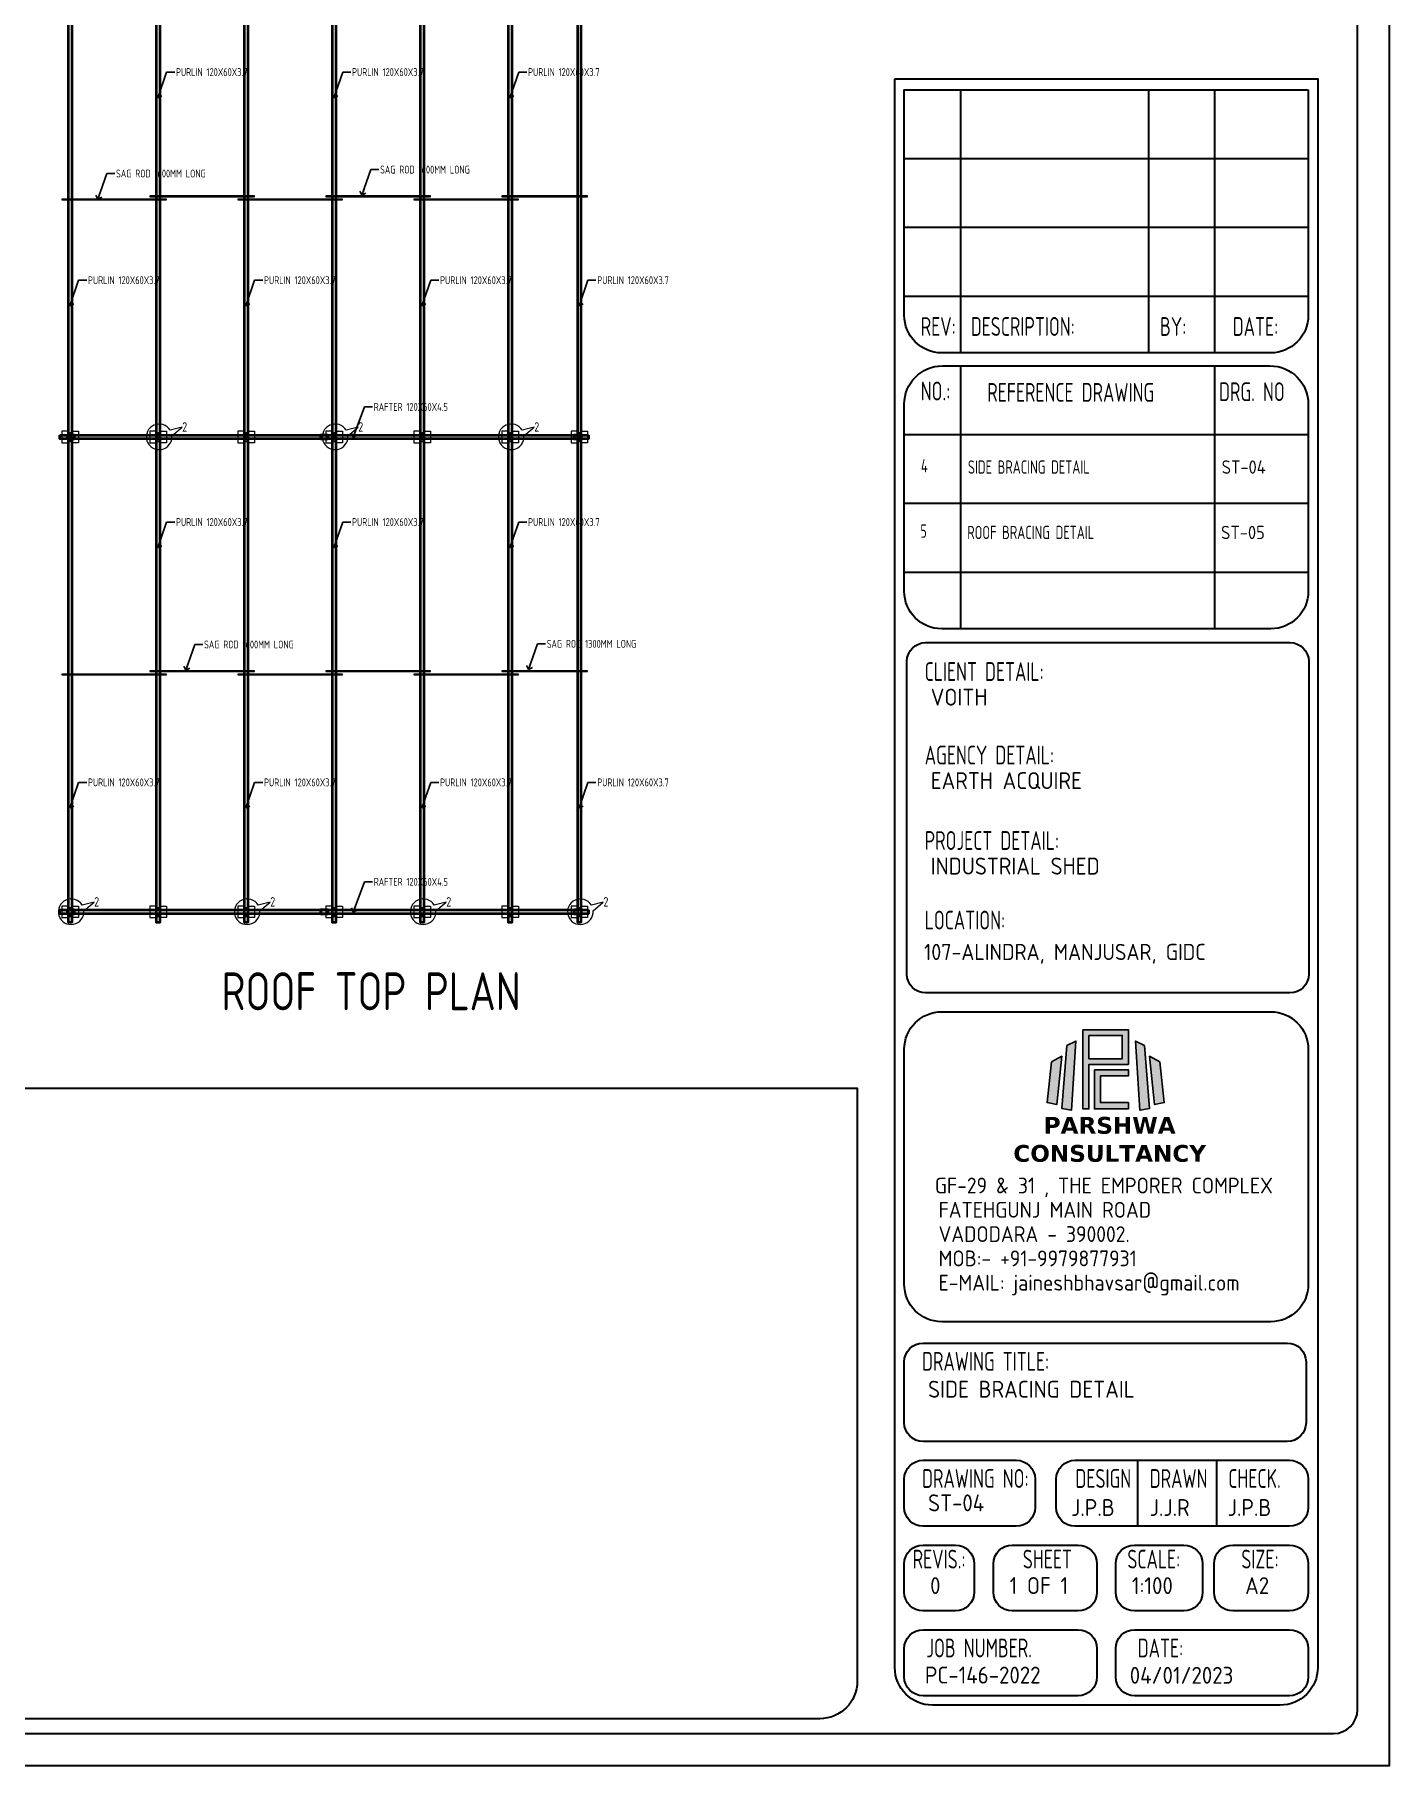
# Model space of a CAD drawing. Header units: millimetres. Extents: x 3470347 to 5996549, y -3470518 to 17149644.
# Drawn here: x 4263787 to 4285172, y 6935570 to 6962905 of the extents above; entities that cross this region are included whole.
import ezdxf

# ---------------------------------------------------------------- set-up
doc = ezdxf.new("R2010")
doc.units = ezdxf.units.MM
doc.header["$MEASUREMENT"] = 0
doc.layers.get('0').update_dxf_attribs({"linetype": 'CONTINUOUS', "lineweight": 25})
for name, color, linetype, lineweight in [('channnel', 2, 'CONTINUOUS', 15), ('rRCC 1', 3, 'CONTINUOUS', 25), ('rSHEET', 2, 'CONTINUOUS', 30), ('rTEXT 5', 6, 'CONTINUOUS', 40)]:
    doc.layers.add(name, color=color, linetype=linetype, lineweight=lineweight)
doc.styles.add('DIM', font='geniso.shx', dxfattribs={"width": 0.85})
doc.styles.get("Standard").update_dxf_attribs({"font": ''})
doc.styles.add('TEXT3', font='geniso.shx')
doc.styles.add('TEXT3 0.75NA', font='geniso.shx', dxfattribs={"width": 0.75})
doc.styles.get('Standard').set_extended_font_data('AR CENA')
doc.dimstyles.new('ST-100', dxfattribs={"dimscale": 100, "dimtxt": 7, "dimasz": 5, "dimexe": 0.18, "dimexo": 0.0625, "dimgap": 0.2, "dimtad": 0, "dimdec": 0, "dimzin": 0, "dimdsep": 46, "dimtxsty": 'DIM', "dimblk": 'OPEN90', "dimcen": 0.09, "dimclrd": 256, "dimclrt": 7, "dimadec": 0, "dimazin": 0, "dimtfac": 1, "dimtdec": 0, "dimtofl": 0, "dimtmove": 0, "dimatfit": 3, "dimldrblk": 'OPEN90', "dimfxl": 1, "dimtolj": 1, "dimtzin": 0, "dimlwd": -1, "dimarcsym": 0})

# ---------------------------------------------------------------- blocks, each defined once
blk = doc.blocks.new('IS')
at = {"layer": 'channnel', "color": 7, "linetype": 'ByBlock'}
for p, q in [((100, -15), (90, -15)), ((100, -25), (90, -25)), ((100, -35), (90, -35)), ((100, -50), (90, -50)), ((100, -60), (90, -60)), ((100, -70), (90, -70)), ((100, -110), (90, -110)), ((100, -120), (90, -120)), ((100, -130), (90, -130)), ((100, -145), (90, -145)), ((100, -155), (90, -155)), ((100, -165), (90, -165)), ((100, -19), (160, -19)), ((100, -31), (160, -31)), ((100, -54), (160, -54)), ((100, -66), (160, -66)), ((100, -114), (160, -114)), ((100, -126), (160, -126)), ((100, -149), (160, -149)), ((100, -161), (160, -161)), ((160, -15), (170, -15)), ((160, -25), (170, -25)), ((160, -35), (170, -35)), ((160, -50), (170, -50)), ((160, -60), (170, -60)), ((160, -70), (170, -70)), ((160, -110), (170, -110)), ((160, -120), (170, -120)), ((160, -130), (170, -130)), ((160, -145), (170, -145)), ((160, -155), (170, -155)), ((160, -165), (170, -165))]:
    blk.add_line(p, q, dxfattribs=at)
for points in [[(0, -180), (100, -180), (100, 0), (0, 0)], [(260, -180), (160, -180), (160, 0), (260, 0)]]:
    blk.add_lwpolyline(points, close=True, dxfattribs=at)
for centre, start, end in [((115, -20), 168.5788, 191.4212), ((115, -30), 168.5788, 191.4212), ((115, -55), 168.5788, 191.4212), ((115, -65), 168.5788, 191.4212), ((115, -115), 168.5788, 191.4212), ((115, -125), 168.5788, 191.4212), ((115, -150), 168.5788, 191.4212), ((115, -160), 168.5788, 191.4212), ((145, -20), 348.5788, 11.4212), ((145, -30), 348.5788, 11.4212), ((145, -55), 348.5788, 11.4212), ((145, -65), 348.5788, 11.4212), ((145, -115), 348.5788, 11.4212), ((145, -125), 348.5788, 11.4212), ((145, -150), 348.5788, 11.4212), ((145, -160), 348.5788, 11.4212)]:
    blk.add_arc(centre, 25.3, start, end, dxfattribs=at)
blk = doc.blocks.new('Q')
at = {"linetype": 'Continuous', "ltscale": 0.5}
h = blk.add_hatch(color=152, dxfattribs=at)
h.dxf.hatch_style = 1
h.paths.add_polyline_path([(9.79, 19.18), (9.79, 9.76), (10.5, 9.76), (10.5, 15.05), (15.19, 15.05), (15.19, 19.18)])
h.paths.add_polyline_path([(10.5, 18.5), (10.5, 15.72), (14.45, 15.72), (14.45, 18.5)], flags=16)
h = blk.add_hatch(color=10, dxfattribs=at)
h.dxf.hatch_style = 1
h.paths.add_polyline_path([(7.87, 17.31), (7.27, 9.83), (8.41, 9.62), (8.96, 17.82)])
h.paths.add_polyline_path([(17.1, 17.31), (17.7, 9.83), (16.56, 9.62), (16.01, 17.82)])
h = blk.add_hatch(color=152, dxfattribs=at)
h.dxf.hatch_style = 1
h.paths.add_polyline_path([(6.07, 15.37), (5.53, 10.52), (6.67, 10.29), (7.27, 16.02)])
h.paths.add_polyline_path([(18.9, 15.37), (19.44, 10.52), (18.3, 10.29), (17.7, 16.02)])
h = blk.add_hatch(color=152, dxfattribs=at)
h.dxf.hatch_style = 1
h.paths.add_polyline_path([(11.15, 14.43), (11.15, 9.76), (15.19, 9.76), (15.19, 10.52), (11.87, 10.52), (11.87, 13.69), (15.19, 13.69), (15.19, 14.43)])
at = {"color": 152, "linetype": 'Continuous'}
for points in [[(9.79, 19.18), (9.79, 9.76), (10.5, 9.76), (10.5, 15.05), (15.19, 15.05), (15.19, 19.18), (9.79, 19.18)], [(10.5, 18.5), (10.5, 15.72), (14.45, 15.72), (14.45, 18.5), (10.5, 18.5)], [(6.07, 15.37), (5.53, 10.52), (6.67, 10.29), (7.27, 16.02), (6.07, 15.37)], [(11.15, 14.43), (11.15, 9.76), (15.19, 9.76), (15.19, 10.52), (11.87, 10.52), (11.87, 13.69), (15.19, 13.69), (15.19, 14.43), (11.15, 14.43)], [(18.9, 15.37), (19.44, 10.52), (18.3, 10.29), (17.7, 16.02), (18.9, 15.37)]]:
    blk.add_lwpolyline(points, dxfattribs=at)
at = {"color": 10, "linetype": 'Continuous'}
for points in [[(7.87, 17.31), (7.27, 9.83), (8.41, 9.62), (8.96, 17.82), (7.87, 17.31)], [(17.1, 17.31), (17.7, 9.83), (16.56, 9.62), (16.01, 17.82), (17.1, 17.31)]]:
    blk.add_lwpolyline(points, dxfattribs=at)
at = {"linetype": 'Continuous', "insert": (1.32, 8.82), "char_height": 2, "attachment_point": 1}
blk.add_mtext_dynamic_manual_height_columns('\\pxqc;{\\fVerdana|b1|i0|c0|p34;\\C152;PARSHWA\\PCONSULTANCY }', width=23.282, gutter_width=1, heights=[6.3], dxfattribs=at)
blk = doc.blocks.new('_Open90')
at = {"color": 0, "linetype": 'ByBlock', "lineweight": -2}
for p, q in [((0, 0), (-1, 0)), ((-0.5, 0.5), (0, 0)), ((0, 0), (-0.5, -0.5))]:
    blk.add_line(p, q, dxfattribs=at)

msp = doc.modelspace()

# ---------------------------------------------------------------- hatches: boundary and pattern name
at = {"layer": 'rRCC 1', "true_color": 0x2776bb, "transparency": 33554559}
h = msp.add_hatch(color=152, dxfattribs=at)
h.dxf.hatch_style = 1
h.paths.add_polyline_path([(4264298.44, 6956580.77), (4264298.44, 6956520.77), (4264418.44, 6956520.77), (4264418.44, 6956580.77)])
h.paths.add_polyline_path([(4264413.94, 6956576.27), (4264413.94, 6956525.27), (4264302.94, 6956525.27), (4264302.94, 6956576.27)], flags=16)
h = msp.add_hatch(color=152, dxfattribs=at)
h.dxf.hatch_style = 1
h.paths.add_polyline_path([(4268298.44, 6956580.77), (4268298.44, 6956520.77), (4268418.44, 6956520.77), (4268418.44, 6956580.77)])
h.paths.add_polyline_path([(4268413.94, 6956576.27), (4268413.94, 6956525.27), (4268302.94, 6956525.27), (4268302.94, 6956576.27)], flags=16)
h = msp.add_hatch(color=152, dxfattribs=at)
h.dxf.hatch_style = 1
h.paths.add_polyline_path([(4272298.44, 6956580.77), (4272298.44, 6956520.77), (4272418.44, 6956520.77), (4272418.44, 6956580.77)])
h.paths.add_polyline_path([(4272413.94, 6956576.27), (4272413.94, 6956525.27), (4272302.94, 6956525.27), (4272302.94, 6956576.27)], flags=16)
h = msp.add_hatch(color=152, dxfattribs=at)
h.dxf.hatch_style = 1
h.paths.add_polyline_path([(4264298.44, 6949080.77), (4264298.44, 6949020.77), (4264418.44, 6949020.77), (4264418.44, 6949080.77)])
h.paths.add_polyline_path([(4264413.94, 6949076.27), (4264413.94, 6949025.27), (4264302.94, 6949025.27), (4264302.94, 6949076.27)], flags=16)
h = msp.add_hatch(color=152, dxfattribs=at)
h.dxf.hatch_style = 1
h.paths.add_polyline_path([(4268298.44, 6949080.77), (4268298.44, 6949020.77), (4268418.44, 6949020.77), (4268418.44, 6949080.77)])
h.paths.add_polyline_path([(4268413.94, 6949076.27), (4268413.94, 6949025.27), (4268302.94, 6949025.27), (4268302.94, 6949076.27)], flags=16)
h = msp.add_hatch(color=152, dxfattribs=at)
h.dxf.hatch_style = 1
h.paths.add_polyline_path([(4272298.44, 6949080.77), (4272298.44, 6949020.77), (4272418.44, 6949020.77), (4272418.44, 6949080.77)])
h.paths.add_polyline_path([(4272413.94, 6949076.27), (4272413.94, 6949025.27), (4272302.94, 6949025.27), (4272302.94, 6949076.27)], flags=16)

# ---------------------------------------------------------------- linework, layer by layer
at = {"layer": 'channnel', "color": 4, "linetype": 'ByBlock'}
for points in [[(4264216.59, 6960294.77), (4265866.09, 6960294.77), (4265866.09, 6960306.77), (4264216.59, 6960306.77)], [(4265606.09, 6960344.77), (4267255.59, 6960344.77), (4267255.59, 6960356.77), (4265606.09, 6960356.77)], [(4266995.59, 6960294.77), (4268645.09, 6960294.77), (4268645.09, 6960306.77), (4266995.59, 6960306.77)], [(4268385.09, 6960344.77), (4270034.6, 6960344.77), (4270034.6, 6960356.77), (4268385.09, 6960356.77)], [(4269774.6, 6960294.77), (4271424.1, 6960294.77), (4271424.1, 6960306.77), (4269774.6, 6960306.77)], [(4271164.1, 6960344.77), (4272515.6, 6960344.77), (4272515.6, 6960356.77), (4271164.1, 6960356.77)], [(4264216.59, 6952794.77), (4265866.09, 6952794.77), (4265866.09, 6952806.77), (4264216.59, 6952806.77)], [(4265606.09, 6952844.77), (4267255.59, 6952844.77), (4267255.59, 6952856.77), (4265606.09, 6952856.77)], [(4266995.59, 6952794.77), (4268645.09, 6952794.77), (4268645.09, 6952806.77), (4266995.59, 6952806.77)], [(4268385.09, 6952844.77), (4270034.6, 6952844.77), (4270034.6, 6952856.77), (4268385.09, 6952856.77)], [(4269774.6, 6952794.77), (4271424.1, 6952794.77), (4271424.1, 6952806.77), (4269774.6, 6952806.77)], [(4271164.1, 6952844.77), (4272515.6, 6952844.77), (4272515.6, 6952856.77), (4271164.1, 6952856.77)]]:
    msp.add_lwpolyline(points, close=True, dxfattribs=at)
at = {"layer": 'channnel', "color": 7, "linetype": 'ByBlock'}
for points in [[(4265953.27, 6956567.35), (4266114.06, 6956706.21), (4265925.17, 6956656.58, 8.51755359), (4265953.27, 6956567.35)], [(4268732.28, 6956567.35), (4268893.07, 6956706.21), (4268704.18, 6956656.58, 8.51755359), (4268732.28, 6956567.35)], [(4271511.29, 6956567.35), (4271672.07, 6956706.21), (4271483.18, 6956656.58, 8.51755359), (4271511.29, 6956567.35)], [(4264563.77, 6949067.35), (4264724.56, 6949206.21), (4264535.67, 6949156.58, 8.51755359), (4264563.77, 6949067.35)], [(4267342.78, 6949067.35), (4267503.57, 6949206.21), (4267314.67, 6949156.58, 8.51755359), (4267342.78, 6949067.35)], [(4270121.78, 6949067.35), (4270282.57, 6949206.21), (4270093.68, 6949156.58, 8.51755359), (4270121.78, 6949067.35)], [(4272603.04, 6949067.35), (4272763.83, 6949206.21), (4272574.93, 6949156.58, 8.51755359), (4272603.04, 6949067.35)]]:
    msp.add_lwpolyline(points, format="xyb", dxfattribs=at)
at = {"layer": 'rSHEET'}
for p, q in [((4278404.11, 6962032.6), (4278404.11, 6957879.2)), ((4281370.82, 6962032.6), (4281370.82, 6957879.2)), ((4282409.17, 6962032.6), (4282409.17, 6957879.2)), ((4283892.53, 6960944.8), (4277514.09, 6960944.8)), ((4283892.53, 6959857.01), (4277514.09, 6959857.01)), ((4283892.53, 6958769.21), (4277514.09, 6958769.21)), ((4278404.11, 6957673.91), (4278404.11, 6953520.51)), ((4282409.17, 6957673.91), (4282409.17, 6953520.51)), ((4283892.53, 6956586.12), (4277514.09, 6956586.12)), ((4283892.53, 6955498.32), (4277514.09, 6955498.32)), ((4283892.53, 6954410.53), (4277514.09, 6954410.53)), ((4281196.05, 6940389.35), (4281196.05, 6939347.53)), ((4282444.11, 6940389.35), (4282444.11, 6939347.53))]:
    msp.add_line(p, q, dxfattribs=at)
msp.add_lwpolyline([(4247790.22, 6988439.16), (4247790.22, 6935570.49), (4285172.15, 6935570.49), (4285172.15, 6988439.16)], close=True, dxfattribs=at)
for points in [[(4248292.78, 6987558.02), (4248292.78, 6936451.63, 0.41421356), (4248670.42, 6936074), (4284291.94, 6936074, 0.41421356), (4284669.58, 6936451.63), (4284669.58, 6987558.02, 0.41421356), (4284291.94, 6987935.65), (4248670.42, 6987935.65, 0.41421356)], [(4277365.76, 6962204.98), (4284040.87, 6962204.98), (4284040.87, 6937115.56, -0.41421356), (4283447.52, 6936522.21), (4277959.1, 6936522.21, -0.41421356), (4277365.76, 6937115.56)], [(4283892.53, 6962032.6), (4283892.53, 6958472.54, -0.41421356), (4283299.19, 6957879.2), (4278107.43, 6957879.2, -0.41421356), (4277514.09, 6958472.54), (4277514.09, 6962032.6)], [(4283892.53, 6957068.68), (4283892.53, 6954113.86, -0.41421356), (4283299.19, 6953520.51), (4278107.43, 6953520.51, -0.41421356), (4277514.09, 6954113.86), (4277514.09, 6957068.68, -0.41421356), (4278119.32, 6957673.91), (4283287.3, 6957673.91, -0.41421356)], [(4283602.65, 6947769.48), (4277852.23, 6947769.48, -0.41421356), (4277555.56, 6948066.15), (4277555.56, 6953007.64, -0.41421356), (4277852.23, 6953304.31), (4283602.65, 6953304.31, -0.41421356), (4283899.32, 6953007.64), (4283899.32, 6948066.15, -0.41421356)], [(4278107.43, 6947472.81), (4283299.19, 6947472.81, -0.41421356), (4283892.53, 6946879.47), (4283892.53, 6943171.07, -0.41421356), (4283299.19, 6942577.73), (4278107.43, 6942577.73, -0.41421356), (4277514.09, 6943171.07), (4277514.09, 6946879.47, -0.41421356)], [(4248536.85, 6946266.03), (4276772.84, 6946266.03), (4276772.84, 6936900.62, -0.41421356), (4276179.5, 6936307.28), (4249130.2, 6936307.28, -0.41421356), (4248536.85, 6936900.62)], [(4283559.93, 6940686.02), (4277810.76, 6940686.02, -0.41421356), (4277514.09, 6940982.69), (4277514.09, 6941943.07, -0.41421356), (4277810.76, 6942239.74), (4283559.93, 6942239.74, -0.41421356), (4283856.6, 6941943.07), (4283856.6, 6940982.69, -0.41421356)], [(4279282.39, 6939347.53), (4277810.76, 6939347.53, -0.41421356), (4277514.09, 6939644.2), (4277514.09, 6940092.67, -0.41421356), (4277810.76, 6940389.35), (4279282.39, 6940389.35, -0.41421356), (4279579.06, 6940092.67), (4279579.06, 6939644.2, -0.41421356)], [(4283595.86, 6939347.53), (4280210.38, 6939347.53, -0.41421356), (4279913.71, 6939644.2), (4279913.71, 6940092.67, -0.41421356), (4280210.38, 6940389.35), (4283595.86, 6940389.35, -0.41421356), (4283892.53, 6940092.67), (4283892.53, 6939644.2, -0.41421356)], [(4277810.76, 6939050.86), (4278321.17, 6939050.86, -0.41421356), (4278617.85, 6938754.18), (4278617.85, 6938305.71, -0.41421356), (4278321.17, 6938009.04), (4277810.76, 6938009.04, -0.41421356), (4277514.09, 6938305.71), (4277514.09, 6938754.18, -0.41421356)], [(4279219.48, 6939050.86), (4280258.3, 6939050.86, -0.41421356), (4280554.98, 6938754.18), (4280554.98, 6938305.71, -0.41421356), (4280258.3, 6938009.04), (4279219.48, 6938009.04, -0.41421356), (4278922.81, 6938305.71), (4278922.81, 6938754.18, -0.41421356)], [(4281148.32, 6939050.86), (4281927.08, 6939050.86, -0.41421356), (4282223.75, 6938754.18), (4282223.75, 6938305.71, -0.41421356), (4281927.08, 6938009.04), (4281148.32, 6938009.04, -0.41421356), (4280851.65, 6938305.71), (4280851.65, 6938754.18, -0.41421356)], [(4282701.62, 6939050.86), (4283595.86, 6939050.86, -0.41421356), (4283892.53, 6938754.18), (4283892.53, 6938305.71, -0.41421356), (4283595.86, 6938009.04), (4282701.62, 6938009.04, -0.41421356), (4282404.95, 6938305.71), (4282404.95, 6938754.18, -0.41421356)], [(4280258.3, 6936670.55), (4277810.76, 6936670.55, -0.41421356), (4277514.09, 6936967.22), (4277514.09, 6937415.69, -0.41421356), (4277810.76, 6937712.37), (4280258.3, 6937712.37, -0.41421356), (4280554.98, 6937415.69), (4280554.98, 6936967.22, -0.41421356)], [(4283595.86, 6936670.55), (4281148.32, 6936670.55, -0.41421356), (4280851.65, 6936967.22), (4280851.65, 6937415.69, -0.41421356), (4281148.32, 6937712.37), (4283595.86, 6937712.37, -0.41421356), (4283892.53, 6937415.69), (4283892.53, 6936967.22, -0.41421356)]]:
    msp.add_lwpolyline(points, format="xyb", close=True, dxfattribs=at)
at = {"layer": 'rTEXT 5', "color": 3}
for p, q in [((4264186.01, 6956580.77), (4272530.21, 6956580.77)), ((4264186.01, 6949080.77), (4272530.21, 6949080.77))]:
    msp.add_line(p, q, dxfattribs=at)
at = {"layer": 'rTEXT 5'}
for points in [[(4264376.59, 6956555.77), (4264376.59, 6964045.77), (4264316.59, 6964045.77), (4264316.59, 6956555.77), (4264376.59, 6956555.77)], [(4265766.09, 6956555.77), (4265766.09, 6964045.77), (4265706.09, 6964045.77), (4265706.09, 6956555.77), (4265766.09, 6956555.77)], [(4267155.59, 6956555.77), (4267155.59, 6964045.77), (4267095.59, 6964045.77), (4267095.59, 6956555.77), (4267155.59, 6956555.77)], [(4268545.09, 6956555.77), (4268545.09, 6964045.77), (4268485.09, 6964045.77), (4268485.09, 6956555.77), (4268545.09, 6956555.77)], [(4269934.6, 6956555.77), (4269934.6, 6964045.77), (4269874.6, 6964045.77), (4269874.6, 6956555.77), (4269934.6, 6956555.77)], [(4271324.1, 6956555.77), (4271324.1, 6964045.77), (4271264.1, 6964045.77), (4271264.1, 6956555.77), (4271324.1, 6956555.77)], [(4272415.85, 6956555.77), (4272415.85, 6964045.77), (4272355.85, 6964045.77), (4272355.85, 6956555.77), (4272415.85, 6956555.77)], [(4264376.59, 6956545.77), (4264316.59, 6956545.77), (4264316.59, 6948890.19), (4264376.59, 6948890.19), (4264376.59, 6956545.77)], [(4265766.09, 6956545.77), (4265706.09, 6956545.77), (4265706.09, 6948890.19), (4265766.09, 6948890.19), (4265766.09, 6956545.77)], [(4267155.59, 6956545.77), (4267095.59, 6956545.77), (4267095.59, 6948890.19), (4267155.59, 6948890.19), (4267155.59, 6956545.77)], [(4268545.09, 6956545.77), (4268485.09, 6956545.77), (4268485.09, 6948890.19), (4268545.09, 6948890.19), (4268545.09, 6956545.77)], [(4269934.6, 6956545.77), (4269874.6, 6956545.77), (4269874.6, 6948890.19), (4269934.6, 6948890.19), (4269934.6, 6956545.77)], [(4271324.1, 6956545.77), (4271264.1, 6956545.77), (4271264.1, 6948890.19), (4271324.1, 6948890.19), (4271324.1, 6956545.77)], [(4272415.85, 6956545.77), (4272355.85, 6956545.77), (4272355.85, 6948890.19), (4272415.85, 6948890.19), (4272415.85, 6956545.77)]]:
    msp.add_lwpolyline(points, dxfattribs=at)
at = {"layer": 'rTEXT 5', "color": 3}
for points in [[(4272530.21, 6956580.77), (4272530.21, 6956520.77), (4264186.01, 6956520.77), (4264186.01, 6956580.77)], [(4272530.21, 6949080.77), (4272530.21, 6949020.77), (4264186.01, 6949020.77), (4264186.01, 6949080.77)]]:
    msp.add_lwpolyline(points, dxfattribs=at)
at = {"layer": 'rTEXT 5', "transparency": 33554559}
for points in [[(4264298.44, 6956520.77), (4264418.44, 6956520.77), (4264418.44, 6956580.77), (4264298.44, 6956580.77)], [(4264302.94, 6956525.27), (4264413.94, 6956525.27), (4264413.94, 6956576.27), (4264302.94, 6956576.27)], [(4268298.44, 6956520.77), (4268418.44, 6956520.77), (4268418.44, 6956580.77), (4268298.44, 6956580.77)], [(4268302.94, 6956525.27), (4268413.94, 6956525.27), (4268413.94, 6956576.27), (4268302.94, 6956576.27)], [(4272298.44, 6956520.77), (4272418.44, 6956520.77), (4272418.44, 6956580.77), (4272298.44, 6956580.77)], [(4272302.94, 6956525.27), (4272413.94, 6956525.27), (4272413.94, 6956576.27), (4272302.94, 6956576.27)], [(4264298.44, 6949020.77), (4264418.44, 6949020.77), (4264418.44, 6949080.77), (4264298.44, 6949080.77)], [(4264302.94, 6949025.27), (4264413.94, 6949025.27), (4264413.94, 6949076.27), (4264302.94, 6949076.27)], [(4268298.44, 6949020.77), (4268418.44, 6949020.77), (4268418.44, 6949080.77), (4268298.44, 6949080.77)], [(4268302.94, 6949025.27), (4268413.94, 6949025.27), (4268413.94, 6949076.27), (4268302.94, 6949076.27)], [(4272298.44, 6949020.77), (4272418.44, 6949020.77), (4272418.44, 6949080.77), (4272298.44, 6949080.77)], [(4272302.94, 6949025.27), (4272413.94, 6949025.27), (4272413.94, 6949076.27), (4272302.94, 6949076.27)]]:
    msp.add_lwpolyline(points, close=True, dxfattribs=at)

# ---------------------------------------------------------------- block references
at = {"linetype": 'Continuous', "xscale": 132.938859807936, "yscale": 132.938859807936, "zscale": 132.938859807936}
msp.add_blockref('Q', (4279033.75, 6944639.64), dxfattribs=at)
at = {"layer": 'channnel', "color": 7, "linetype": 'ByBlock'}
for p in [(4264216.59, 6956640.77), (4265606.09, 6956640.77), (4266995.59, 6956640.77), (4268385.09, 6956640.77), (4269774.6, 6956640.77), (4271164.1, 6956640.77), (4272255.85, 6956640.77), (4264216.59, 6949140.77), (4265606.09, 6949140.77), (4266995.59, 6949140.77), (4268385.09, 6949140.77), (4269774.6, 6949140.77), (4271164.1, 6949140.77), (4272255.85, 6949140.77)]:
    msp.add_blockref('IS', p, dxfattribs=at)

# ---------------------------------------------------------------- texts
at = {"ltscale": 8, "insert": (4266735.83, 6948096.43), "char_height": 600, "width": 6112.4164, "attachment_point": 1, "style": 'DIM'}
msp.add_mtext('\\A1;\\pxt12;ROOF TOP PLAN', dxfattribs=at)
at = {"layer": 'rRCC 1', "color": 7, "attachment_point": 4, "style": 'DIM'}
for s, insert, char_height, line_spacing_factor in [('\\A1;PURLIN 120X60X3.7', (4266017.78, 6962313.64), 125, 0.8), ('\\A1;PURLIN 120X60X3.7', (4268796.79, 6962313.64), 125, 0.8), ('\\A1;PURLIN 120X60X3.7', (4271575.79, 6962313.64), 125, 0.8), ('\\A1;SAG ROD 1600MM LONG', (4265071.52, 6960711.32), 125, 0.8), ('\\A1;SAG ROD 1600MM LONG', (4269240.03, 6960773.32), 125, 0.8), ('\\A1;PURLIN 120X60X3.7', (4264628.28, 6959026.84), 125, 0.8), ('\\A1;PURLIN 120X60X3.7', (4267407.28, 6959026.84), 125, 0.8), ('\\A1;PURLIN 120X60X3.7', (4270186.29, 6959026.84), 125, 0.8), ('\\A1;PURLIN 120X60X3.7', (4272667.54, 6959026.84), 125, 0.8), ('\\A1;RAFTER 120X60X4.5', (4269139.24, 6957024.6), 125, 0.8), ('\\A1;2', (4266116.17, 6956709.12), 150, 0.7), ('\\A1;2', (4268895.18, 6956709.12), 150, 0.7), ('\\A1;2', (4271674.18, 6956709.12), 150, 0.7), ('\\A1;PURLIN 120X60X3.7', (4266017.78, 6955207.11), 125, 0.8), ('\\A1;PURLIN 120X60X3.7', (4268796.79, 6955207.11), 125, 0.8), ('\\A1;PURLIN 120X60X3.7', (4271575.79, 6955207.11), 125, 0.8), ('\\A1;SAG ROD 1600MM LONG', (4266461.02, 6953273.32), 125, 0.8), ('\\A1;SAG ROD 1300MM LONG', (4271870.03, 6953283.61), 125, 0.8), ('\\A1;PURLIN 120X60X3.7', (4264628.28, 6951095.59), 125, 0.8), ('\\A1;PURLIN 120X60X3.7', (4267407.28, 6951095.59), 125, 0.8), ('\\A1;PURLIN 120X60X3.7', (4270186.29, 6951095.59), 125, 0.8), ('\\A1;PURLIN 120X60X3.7', (4272667.54, 6951095.59), 125, 0.8), ('\\A1;RAFTER 120X60X4.5', (4269139.24, 6949524.6), 125, 0.8), ('\\A1;2', (4264726.67, 6949209.12), 150, 0.7), ('\\A1;2', (4267505.68, 6949209.12), 150, 0.7), ('\\A1;2', (4270284.68, 6949209.12), 150, 0.7), ('\\A1;2', (4272765.94, 6949209.12), 150, 0.7)]:
    msp.add_mtext(s, dxfattribs=dict(at, insert=insert, char_height=char_height, line_spacing_factor=line_spacing_factor))
at = {"layer": 'rSHEET', "style": 'TEXT3 0.75NA', "width": 0.75}
for s, height, p in [('REV:', 296.672, (4277774.06, 6958147.45)), ('DESCRIPTION:', 296.6716, (4278564.92, 6958147.45)), ('BY:', 296.672, (4281552.25, 6958147.45)), ('DATE:', 296.672, (4282699.92, 6958147.45)), ('NO.:', 296.672, (4277774.06, 6957128.1)), ('REFERENCE DRAWING', 296.6716, (4278824.54, 6957106.48)), ('DRG. NO', 296.672, (4282483.57, 6957117.36)), ('4', 209.77, (4277777.97, 6955992.19)), ('SIDE BRACING DETAIL', 209.768, (4278518.92, 6955970.92)), ('5', 209.77, (4277768.2, 6954959.19)), ('ROOF BRACING DETAIL', 209.768, (4278509.15, 6954937.92)), ('CLIENT DETAIL:', 296.6716, (4277837.09, 6952697.54)), ('AGENCY DETAIL:', 296.6716, (4277837.09, 6951378.76)), ('PROJECT DETAIL:', 296.6716, (4277837.09, 6950028.95)), ('LOCATION:', 296.672, (4277837.09, 6948772.24)), ('DRAWING TITLE:', 296.6716, (4277795.63, 6941803.63)), ('DRAWING NO:', 296.6716, (4277795.63, 6939953.24)), ('DESIGN', 296.672, (4280216.92, 6939953.24)), ('DRAWN', 296.672, (4281389.34, 6939953.24)), ('CHECK.', 296.672, (4282629.83, 6939953.24)), ('REVIS.:', 296.672, (4277647.01, 6938680.02)), ('SHEET', 296.672, (4279386.3, 6938680.02)), ('SCALE:', 296.672, (4281036.74, 6938680.02)), ('SIZE:', 296.672, (4282835.14, 6938680.02)), ('JOB NUMBER.', 296.6716, (4277862.68, 6937276.26)), ('DATE:', 296.672, (4281200.24, 6937276.26))]:
    msp.add_text(s, height=height, dxfattribs=at).set_placement(p)
at = {"layer": 'rSHEET'}
for s, height, style, p in [('ST-04', 209.768, 'TEXT3 0.75NA', (4282523.99, 6955970.92)), ('ST-05', 209.768, 'TEXT3 0.75NA', (4282514.22, 6954937.92)), ('VOITH', 267.004, 'TEXT3', (4277931.61, 6952308.25)), ('EARTH ACQUIRE ', 267.0045, 'TEXT3', (4277931.61, 6950989.47)), ('INDUSTRIAL SHED', 267.0045, 'TEXT3', (4277931.61, 6949639.67)), ('107-ALINDRA, MANJUSAR, GIDC ', 255.3956, 'TEXT3', (4277826.24, 6948289.53)), ('SIDE BRACING DETAIL', 267.0045, 'TEXT3', (4277890.14, 6941377.74)), ('ST-04', 267.004, 'TEXT3', (4277890.14, 6939582.86)), ('J.P.B', 267.004, 'TEXT3', (4280148.22, 6939509.4)), ('J.J.R', 267.004, 'TEXT3', (4281389.11, 6939509.4)), ('J.P.B', 267.004, 'TEXT3', (4282620.49, 6939509.4)), ('0', 267, 'TEXT3', (4277922.44, 6938276.35)), ('1 OF 1', 267.004, 'TEXT3', (4279177.46, 6938276.35)), ('1:100', 267.004, 'TEXT3', (4281107.69, 6938276.35)), ('A2', 267.004, 'TEXT3', (4282895.03, 6938276.35)), ('PC-146-2022', 267.0045, 'TEXT3', (4277840.07, 6936863.47)), ('04/01/2023', 267.004, 'TEXT3', (4281074.09, 6936859.83))]:
    msp.add_text(s, height=height, dxfattribs=dict(at, style=style)).set_placement(p)
at = {"layer": 'rSHEET', "lineweight": 13, "style": 'TEXT3'}
for s, p in [('GF-29 & 31 , THE EMPORER COMPLEX', (4277998.01, 6944603.54)), ('FATEHGUNJ MAIN ROAD', (4278055.56, 6944219.86)), ('VADODARA - 390002.', (4278055.56, 6943836.18)), ('MOB:- +91-9979877931', (4278055.56, 6943452.5)), ('E-MAIL: jaineshbhavsar@gmail.com', (4278055.56, 6943068.82))]:
    msp.add_text(s, height=249.9632, dxfattribs=at).set_placement(p)

# ---------------------------------------------------------------- leaders
at = {"layer": 'rRCC 1', "annotation_type": 0, "has_hookline": 1, "hookline_direction": 0}
for points, text_width in [([(4265731.36, 6961909.09), (4265870.34, 6962313.64), (4265997.78, 6962313.64)], 1179.38), ([(4268510.36, 6961909.09), (4268649.34, 6962313.64), (4268776.79, 6962313.64)], 1179.38), ([(4271289.37, 6961909.09), (4271428.35, 6962313.64), (4271555.79, 6962313.64)], 1179.38), ([(4264785.09, 6960306.77), (4264924.08, 6960711.32), (4265051.52, 6960711.32)], 1413.12), ([(4268953.6, 6960368.77), (4269092.59, 6960773.32), (4269220.03, 6960773.32)], 1413.12), ([(4264341.85, 6958622.3), (4264480.84, 6959026.84), (4264608.28, 6959026.84)], 1179.38), ([(4267120.86, 6958622.3), (4267259.84, 6959026.84), (4267387.28, 6959026.84)], 1179.38), ([(4269899.86, 6958622.3), (4270038.85, 6959026.84), (4270166.29, 6959026.84)], 1179.38), ([(4272381.12, 6958622.3), (4272520.1, 6959026.84), (4272647.54, 6959026.84)], 1179.38), ([(4268816.73, 6956547.91), (4268991.79, 6957024.6), (4269119.24, 6957024.6)], 1243.12), ([(4265731.36, 6954802.56), (4265870.34, 6955207.11), (4265997.78, 6955207.11)], 1179.38), ([(4268510.36, 6954802.56), (4268649.34, 6955207.11), (4268776.79, 6955207.11)], 1179.38), ([(4271289.37, 6954802.56), (4271428.35, 6955207.11), (4271555.79, 6955207.11)], 1179.38), ([(4266174.6, 6952868.77), (4266313.58, 6953273.32), (4266441.02, 6953273.32)], 1413.12), ([(4271583.61, 6952879.06), (4271722.59, 6953283.61), (4271850.03, 6953283.61)], 1413.12), ([(4264341.85, 6950691.04), (4264480.84, 6951095.59), (4264608.28, 6951095.59)], 1179.38), ([(4267120.86, 6950691.04), (4267259.84, 6951095.59), (4267387.28, 6951095.59)], 1179.38), ([(4269899.86, 6950691.04), (4270038.85, 6951095.59), (4270166.29, 6951095.59)], 1179.38), ([(4272381.12, 6950691.04), (4272520.1, 6951095.59), (4272647.54, 6951095.59)], 1179.38), ([(4268816.73, 6949047.91), (4268991.79, 6949524.6), (4269119.24, 6949524.6)], 1243.12)]:
    msp.add_leader(points, dimstyle='ST-100', override={"dimasz": 1}, dxfattribs=dict(at, text_width=text_width))

doc.saveas('drawing.dxf')
